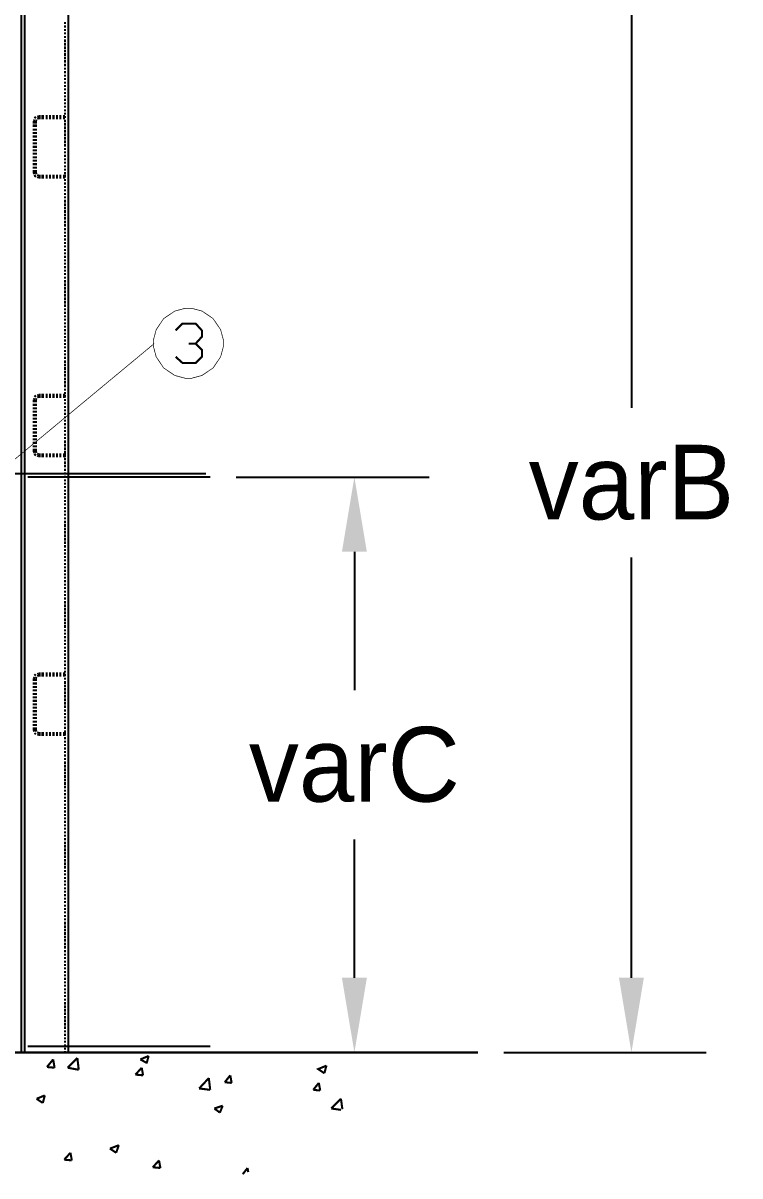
# Model space of a CAD drawing. Extents: x -2.4 to 13.4, y -16 to -5.
# Drawn here: x 6.953 to 8.68, y -13.25 to -10.471 of the extents above; entities that cross this region are included whole.
import ezdxf

# ---------------------------------------------------------------- set-up
doc = ezdxf.new("R2010")
doc.units = 0
doc.header["$MEASUREMENT"] = 0
doc.dimstyles.get("Standard").update_dxf_attribs({"dimtxt": 0.18, "dimasz": 0.18, "dimexe": 0.18, "dimexo": 0.0625, "dimgap": 0.09, "dimtad": 0, "dimtih": 1, "dimtoh": 1, "dimdec": 4, "dimzin": 0, "dimdsep": 46, "dimtxsty": 'Standard', "dimcen": 0.09, "dimadec": 0, "dimazin": 0, "dimtfac": 1, "dimtdec": 4, "dimtofl": 0, "dimtmove": 0, "dimatfit": 3, "dimfxl": 1, "dimtolj": 1, "dimtzin": 0, "dimarcsym": 0})

# ---------------------------------------------------------------- blocks, each defined once
blk = doc.blocks.new('*D0')
at = {"color": 0, "linetype": 'Continuous', "lineweight": -2, "transparency": 16777216}
for p, q in [((8.0962, -10.2055), (8.5984, -10.2055)), ((8.4184, -10.3855), (8.4184, -11.3989)), ((8.4184, -12.7722), (8.4184, -11.7589)), ((8.1112, -12.9522), (8.5984, -12.9522))]:
    blk.add_line(p, q, dxfattribs=at)
at = {"color": 0, "linetype": 'Continuous', "transparency": 16777216}
for points in [[(8.3884, -10.3855), (8.4484, -10.3855), (8.4184, -10.2055)], [(8.3884, -12.7722), (8.4484, -12.7722), (8.4184, -12.9522)]]:
    blk.add_solid(points, dxfattribs=at)
at = {"layer": 'Defpoints', "color": 0, "linetype": 'Continuous', "transparency": 16777216}
for p in [(8.0337, -10.2055), (8.4184, -10.2055), (8.0487, -12.9522)]:
    blk.add_point(p, dxfattribs=at)
at = {"color": 0, "linetype": 'Continuous', "transparency": 16777216, "insert": (8.4184, -11.5789), "char_height": 0.18, "attachment_point": 5}
blk.add_mtext('\\A1;varB', dxfattribs=at)
blk = doc.blocks.new('*D1')
at = {"color": 0, "linetype": 'Continuous', "lineweight": -2, "transparency": 16777216}
for p, q in [((7.4662, -11.5655), (7.931, -11.5655)), ((7.751, -11.7455), (7.751, -12.0789)), ((7.751, -12.7722), (7.751, -12.4389)), ((7.9862, -12.9522), (7.571, -12.9522))]:
    blk.add_line(p, q, dxfattribs=at)
at = {"color": 0, "linetype": 'Continuous', "transparency": 16777216}
for points in [[(7.721, -11.7455), (7.781, -11.7455), (7.751, -11.5655)], [(7.721, -12.7722), (7.781, -12.7722), (7.751, -12.9522)]]:
    blk.add_solid(points, dxfattribs=at)
at = {"layer": 'Defpoints', "color": 0, "linetype": 'Continuous', "transparency": 16777216}
for p in [(7.4037, -11.5655), (7.751, -12.9522), (8.0487, -12.9522)]:
    blk.add_point(p, dxfattribs=at)
at = {"color": 0, "linetype": 'Continuous', "transparency": 16777216, "insert": (7.751, -12.2589), "char_height": 0.18, "attachment_point": 5}
blk.add_mtext('\\A1;varC', dxfattribs=at)

msp = doc.modelspace()

# ---------------------------------------------------------------- linework, layer by layer
at = {"color": 0}
for points, const_width in [([(7.06203, -12.95219), (6.9487, -12.95219), (6.9487, -7.21884), (7.06203, -7.21884)], 0.005), ([(6.95699, -12.95219), (6.95699, -7.21884)], 0.005), ([(7.06203, -12.95219), (7.06203, -7.21884)], 0.005), ([(7.05367, -10.47384), (7.05367, -10.46884)], 0.005), ([(7.05367, -10.48219), (7.05367, -10.47715)], 0.005), ([(7.05367, -10.49049), (7.05367, -10.48551)], 0.005), ([(7.05367, -10.49886), (7.05367, -10.49386)], 0.005), ([(7.05367, -10.50715), (7.05367, -10.50216)], 0.005), ([(7.05367, -10.51719), (7.05367, -10.51051)], 0.005), ([(7.05367, -10.52549), (7.05367, -10.51881)], 0.005), ([(7.05367, -10.53384), (7.05367, -10.52718)], 0.005), ([(7.05367, -10.5422), (7.05367, -10.53552)], 0.005), ([(7.05367, -10.5505), (7.05367, -10.54383)], 0.005), ([(7.05367, -10.55886), (7.05367, -10.55218)], 0.005), ([(7.05367, -10.56716), (7.05367, -10.56048)], 0.005), ([(7.05367, -10.57551), (7.05367, -10.56884)], 0.005), ([(7.05367, -10.58387), (7.05367, -10.57881)], 0.005), ([(7.05367, -10.59216), (7.05367, -10.58718)], 0.005), ([(7.05367, -10.60052), (7.05367, -10.59554)], 0.005), ([(7.05367, -10.60883), (7.05367, -10.60383)], 0.005), ([(7.05367, -10.61718), (7.05367, -10.61219)], 0.005), ([(7.05367, -10.62554), (7.05367, -10.62048)], 0.005), ([(7.05367, -10.63383), (7.05367, -10.62884)], 0.005), ([(7.05367, -10.64219), (7.05367, -10.6372)], 0.005), ([(7.05367, -10.65049), (7.05367, -10.6455)], 0.005), ([(7.05367, -10.65884), (7.05367, -10.65386)], 0.005), ([(7.05367, -10.6672), (7.05367, -10.66215)], 0.005), ([(7.05367, -10.6755), (7.05367, -10.67051)], 0.005), ([(6.98368, -10.6972), (6.982, -10.69883), (6.98032, -10.70051)], 0.005), ([(6.99036, -10.69552), (6.987, -10.6972)], 0.005), ([(6.99535, -10.69552), (6.99036, -10.69552)], 0.005), ([(7.00365, -10.69552), (6.99697, -10.69552)], 0.005), ([(7.012, -10.69552), (7.00702, -10.69552)], 0.005), ([(7.02036, -10.69552), (7.01532, -10.69552)], 0.005), ([(7.02867, -10.69552), (7.02367, -10.69552)], 0.005), ([(7.03702, -10.69552), (7.03203, -10.69552)], 0.005), ([(7.04532, -10.69552), (7.04032, -10.69552)], 0.005), ([(7.05367, -10.69552), (7.04868, -10.69552)], 0.005), ([(7.05367, -10.68386), (7.05367, -10.67887)], 0.005), ([(7.05367, -10.69216), (7.05367, -10.68716)], 0.005), ([(7.05367, -10.70051), (7.05367, -10.69552)], 0.005), ([(7.05367, -10.70051), (7.05367, -10.69552)], 0.005), ([(6.98032, -10.70381), (6.9787, -10.70719)], 0.005), ([(6.9787, -10.70719), (6.9787, -10.71386)], 0.005), ([(6.9787, -10.71548), (6.9787, -10.72216)], 0.005), ([(6.9787, -10.72552), (6.9787, -10.73051)], 0.005), ([(6.98531, -10.70381), (6.98368, -10.70719)], 0.005), ([(6.98368, -10.70719), (6.98368, -10.71386)], 0.005), ([(6.98368, -10.71548), (6.98368, -10.72216)], 0.005), ([(6.98368, -10.72552), (6.98368, -10.73051)], 0.005), ([(6.99535, -10.70051), (6.99036, -10.70051), (6.987, -10.70219)], 0.005), ([(7.00365, -10.70051), (6.99697, -10.70051)], 0.005), ([(7.012, -10.70051), (7.00702, -10.70051)], 0.005), ([(7.02036, -10.70051), (7.01532, -10.70051)], 0.005), ([(7.02867, -10.70051), (7.02367, -10.70051)], 0.005), ([(7.03702, -10.70051), (7.03203, -10.70051)], 0.005), ([(7.04532, -10.70051), (7.04032, -10.70051)], 0.005), ([(7.05367, -10.70051), (7.04868, -10.70051)], 0.005), ([(7.05367, -10.71049), (7.05367, -10.70381)], 0.005), ([(7.05367, -10.71884), (7.05367, -10.71218)], 0.005), ([(7.05367, -10.72715), (7.05367, -10.72054)], 0.005), ([(6.9787, -10.73383), (6.9787, -10.73887)], 0.005), ([(6.9787, -10.74218), (6.9787, -10.74718)], 0.005), ([(6.9787, -10.75054), (6.9787, -10.75552)], 0.005), ([(6.98368, -10.73383), (6.98368, -10.73887)], 0.005), ([(6.98368, -10.74218), (6.98368, -10.74718)], 0.005), ([(6.98368, -10.75054), (6.98368, -10.75552)], 0.005), ([(7.05367, -10.73551), (7.05367, -10.72883)], 0.005), ([(7.05367, -10.74386), (7.05367, -10.73719)], 0.005), ([(7.05367, -10.75216), (7.05367, -10.74548)], 0.005), ([(7.05367, -10.76051), (7.05367, -10.75384)], 0.005), ([(6.9787, -10.75883), (6.9787, -10.76383)], 0.005), ([(6.9787, -10.76719), (6.9787, -10.77218)], 0.005), ([(6.9787, -10.77549), (6.9787, -10.78054)], 0.005), ([(6.98368, -10.75883), (6.98368, -10.76383)], 0.005), ([(6.98368, -10.76719), (6.98368, -10.77218)], 0.005), ([(6.98368, -10.77549), (6.98368, -10.78054)], 0.005), ([(7.05367, -10.76881), (7.05367, -10.7622)], 0.005), ([(7.05367, -10.77718), (7.05367, -10.77218)], 0.005), ([(7.05367, -10.78552), (7.05367, -10.78054)], 0.005), ([(6.9787, -10.78384), (6.9787, -10.78884)], 0.005), ([(6.9787, -10.7922), (6.9787, -10.79719)], 0.005), ([(6.9787, -10.8005), (6.9787, -10.80549)], 0.005), ([(6.9787, -10.80886), (6.9787, -10.81384)], 0.005), ([(6.98368, -10.78384), (6.98368, -10.78884)], 0.005), ([(6.98368, -10.7922), (6.98368, -10.79719)], 0.005), ([(6.98368, -10.8005), (6.98368, -10.80549)], 0.005), ([(6.98368, -10.80886), (6.98368, -10.81384)], 0.005), ([(7.05367, -10.79383), (7.05367, -10.78884)], 0.005), ([(7.05367, -10.80218), (7.05367, -10.79719)], 0.005), ([(7.05367, -10.81048), (7.05367, -10.80549)], 0.005), ([(6.9787, -10.81716), (6.9787, -10.8222)], 0.005), ([(6.9787, -10.82551), (6.9787, -10.83219), (6.98032, -10.83549)], 0.005), ([(6.98032, -10.83718), (6.982, -10.84048), (6.98368, -10.84216)], 0.005), ([(6.98368, -10.81716), (6.98368, -10.8222)], 0.005), ([(6.98368, -10.82551), (6.98368, -10.83219), (6.98531, -10.83549)], 0.005), ([(6.987, -10.83718), (6.99036, -10.83886)], 0.005), ([(7.05367, -10.81884), (7.05367, -10.81384)], 0.005), ([(7.05367, -10.82719), (7.05367, -10.8222)], 0.005), ([(7.05367, -10.83549), (7.05367, -10.83051)], 0.005), ([(6.987, -10.84216), (6.99036, -10.84384)], 0.005), ([(6.99036, -10.83886), (6.99535, -10.83886)], 0.005), ([(6.99036, -10.84384), (6.99535, -10.84384)], 0.005), ([(6.99697, -10.83886), (7.00365, -10.83886)], 0.005), ([(6.99697, -10.84384), (7.00365, -10.84384)], 0.005), ([(7.00702, -10.83886), (7.012, -10.83886)], 0.005), ([(7.00702, -10.84384), (7.012, -10.84384)], 0.005), ([(7.01532, -10.83886), (7.02036, -10.83886)], 0.005), ([(7.01532, -10.84384), (7.02036, -10.84384)], 0.005), ([(7.02367, -10.83886), (7.02867, -10.83886)], 0.005), ([(7.02367, -10.84384), (7.02867, -10.84384)], 0.005), ([(7.03203, -10.83886), (7.03702, -10.83886)], 0.005), ([(7.03203, -10.84384), (7.03702, -10.84384)], 0.005), ([(7.04032, -10.83886), (7.04532, -10.83886)], 0.005), ([(7.04032, -10.84384), (7.04532, -10.84384)], 0.005), ([(7.04868, -10.83886), (7.05367, -10.83886), (7.05367, -10.84384)], 0.005), ([(7.04868, -10.84384), (7.05367, -10.84384)], 0.005), ([(7.05367, -10.84384), (7.05367, -10.83886)], 0.005), ([(7.05367, -10.85215), (7.05367, -10.84716)], 0.005), ([(7.05367, -10.86051), (7.05367, -10.85551)], 0.005), ([(7.05367, -10.86886), (7.05367, -10.86387)], 0.005), ([(7.05367, -10.87716), (7.05367, -10.87218)], 0.005), ([(7.05367, -10.88551), (7.05367, -10.88052)], 0.005), ([(7.05367, -10.89381), (7.05367, -10.88883)], 0.005), ([(7.05367, -10.90386), (7.05367, -10.89718)], 0.005), ([(7.05367, -10.91215), (7.05367, -10.90554)], 0.005), ([(7.05367, -10.92051), (7.05367, -10.91384)], 0.005), ([(7.05367, -10.92887), (7.05367, -10.92219)], 0.005), ([(7.05367, -10.93716), (7.05367, -10.93049)], 0.005), ([(7.05367, -10.94552), (7.05367, -10.93884)], 0.005), ([(7.05367, -10.95381), (7.05367, -10.9472)], 0.005), ([(7.05367, -10.96218), (7.05367, -10.95551)], 0.005), ([(7.05367, -10.97054), (7.05367, -10.96548)], 0.005), ([(7.05367, -10.97883), (7.05367, -10.97384)], 0.005), ([(7.05367, -10.98719), (7.05367, -10.98219)], 0.005), ([(7.05367, -10.99548), (7.05367, -10.99049)], 0.005), ([(7.05367, -11.00384), (7.05367, -10.99886)], 0.005), ([(7.05367, -11.0122), (7.05367, -11.00715)], 0.005), ([(7.05367, -11.0205), (7.05367, -11.01551)], 0.005), ([(7.05367, -11.02886), (7.05367, -11.02386)], 0.005), ([(7.05367, -11.03715), (7.05367, -11.03216)], 0.005), ([(7.05367, -11.04551), (7.05367, -11.04052)], 0.005), ([(7.05367, -11.05387), (7.05367, -11.04881)], 0.005), ([(7.05367, -11.06216), (7.05367, -11.05718)], 0.005), ([(7.05367, -11.07052), (7.05367, -11.06552)], 0.005), ([(7.05367, -11.07881), (7.05367, -11.07383)], 0.005), ([(7.05367, -11.08718), (7.05367, -11.08219)], 0.005), ([(7.05367, -11.09716), (7.05367, -11.09048)], 0.005), ([(7.05367, -11.10551), (7.05367, -11.09884)], 0.005), ([(7.05367, -11.11387), (7.05367, -11.10719)], 0.005), ([(7.05367, -11.12218), (7.05367, -11.11549)], 0.005), ([(7.05367, -11.13052), (7.05367, -11.12386)], 0.005), ([(7.05367, -11.13883), (7.05367, -11.13215)], 0.005), ([(7.05367, -11.14718), (7.05367, -11.14051)], 0.005), ([(7.05367, -11.15554), (7.05367, -11.14886)], 0.005), ([(7.05367, -11.16384), (7.05367, -11.15884)], 0.005), ([(7.05367, -11.17219), (7.05367, -11.1672)], 0.005), ([(7.05367, -11.18049), (7.05367, -11.1755)], 0.005), ([(7.05367, -11.18884), (7.05367, -11.18386)], 0.005), ([(7.05367, -11.1972), (7.05367, -11.19216)], 0.005), ([(7.32034, -11.21218), (7.33699, -11.19552), (7.36867, -11.19552), (7.38364, -11.21218), (7.38364, -11.22715), (7.36867, -11.24386), (7.35202, -11.24386)], 0.005), ([(7.05367, -11.20551), (7.05367, -11.20051)], 0.005), ([(7.05367, -11.21386), (7.05367, -11.20887)], 0.005), ([(7.05367, -11.22216), (7.05367, -11.21716)], 0.005), ([(7.05367, -11.23051), (7.05367, -11.22552)], 0.005), ([(7.26868, -11.24386), (6.73868, -11.68386)], 0.00167), ([(7.05367, -11.23887), (7.05367, -11.23383)], 0.005), ([(7.05367, -11.24718), (7.05367, -11.24218)], 0.005), ([(7.05367, -11.25552), (7.05367, -11.25054)], 0.005), ([(7.36867, -11.24386), (7.38364, -11.25883), (7.38364, -11.27549), (7.36867, -11.29052), (7.33699, -11.29052), (7.32034, -11.27549)], 0.005), ([(7.05367, -11.26383), (7.05367, -11.25883)], 0.005), ([(7.05367, -11.27218), (7.05367, -11.26719)], 0.005), ([(7.05367, -11.28054), (7.05367, -11.27549)], 0.005), ([(7.05367, -11.29052), (7.05367, -11.28384)], 0.005), ([(7.05367, -11.29881), (7.05367, -11.2922)], 0.005), ([(7.05367, -11.30718), (7.05367, -11.3005)], 0.005), ([(7.05367, -11.31552), (7.05367, -11.30886)], 0.005), ([(7.05367, -11.32383), (7.05367, -11.31716)], 0.005), ([(7.05367, -11.33219), (7.05367, -11.32551)], 0.005), ([(7.05367, -11.34048), (7.05367, -11.33387)], 0.005), ([(7.05367, -11.34884), (7.05367, -11.34216)], 0.005), ([(7.05367, -11.35719), (7.05367, -11.35215)], 0.005), ([(7.05367, -11.36549), (7.05367, -11.36051)], 0.005), ([(6.98032, -11.37554), (6.9787, -11.37884)], 0.005), ([(6.9787, -11.37884), (6.9787, -11.38551)], 0.005), ([(6.9787, -11.38883), (6.9787, -11.39381)], 0.005), ([(6.98368, -11.36886), (6.982, -11.37048), (6.98032, -11.37218)], 0.005), ([(6.98531, -11.37554), (6.98368, -11.37884)], 0.005), ([(6.98368, -11.37884), (6.98368, -11.38551)], 0.005), ([(6.98368, -11.38883), (6.98368, -11.39381)], 0.005), ([(6.99036, -11.36718), (6.987, -11.36886)], 0.005), ([(6.99535, -11.37218), (6.99036, -11.37218), (6.987, -11.37386)], 0.005), ([(6.99535, -11.36718), (6.99036, -11.36718)], 0.005), ([(7.00365, -11.36718), (6.99697, -11.36718)], 0.005), ([(7.00365, -11.37218), (6.99697, -11.37218)], 0.005), ([(7.012, -11.36718), (7.00702, -11.36718)], 0.005), ([(7.012, -11.37218), (7.00702, -11.37218)], 0.005), ([(7.02036, -11.36718), (7.01532, -11.36718)], 0.005), ([(7.02036, -11.37218), (7.01532, -11.37218)], 0.005), ([(7.02867, -11.36718), (7.02367, -11.36718)], 0.005), ([(7.02867, -11.37218), (7.02367, -11.37218)], 0.005), ([(7.03702, -11.36718), (7.03203, -11.36718)], 0.005), ([(7.03702, -11.37218), (7.03203, -11.37218)], 0.005), ([(7.04532, -11.36718), (7.04032, -11.36718)], 0.005), ([(7.04532, -11.37218), (7.04032, -11.37218)], 0.005), ([(7.05367, -11.36718), (7.04868, -11.36718)], 0.005), ([(7.05367, -11.37218), (7.04868, -11.37218)], 0.005), ([(7.05367, -11.37218), (7.05367, -11.36718)], 0.005), ([(7.05367, -11.37386), (7.05367, -11.36886)], 0.005), ([(7.05367, -11.38215), (7.05367, -11.37716)], 0.005), ([(7.05367, -11.39051), (7.05367, -11.38551)], 0.005), ([(6.9787, -11.39718), (6.9787, -11.40218)], 0.005), ([(6.9787, -11.40554), (6.9787, -11.41052)], 0.005), ([(6.9787, -11.41384), (6.9787, -11.41883)], 0.005), ([(6.98368, -11.39718), (6.98368, -11.40218)], 0.005), ([(6.98368, -11.40554), (6.98368, -11.41052)], 0.005), ([(6.98368, -11.41384), (6.98368, -11.41883)], 0.005), ([(7.05367, -11.39886), (7.05367, -11.39381)], 0.005), ([(7.05367, -11.40716), (7.05367, -11.40218)], 0.005), ([(7.05367, -11.41552), (7.05367, -11.41052)], 0.005), ([(7.05367, -11.42381), (7.05367, -11.41883)], 0.005), ([(6.9787, -11.42219), (6.9787, -11.42718)], 0.005), ([(6.9787, -11.43049), (6.9787, -11.43548)], 0.005), ([(6.9787, -11.43884), (6.9787, -11.44384)], 0.005), ([(6.9787, -11.4472), (6.9787, -11.45219)], 0.005), ([(6.98368, -11.42219), (6.98368, -11.42718)], 0.005), ([(6.98368, -11.43049), (6.98368, -11.43548)], 0.005), ([(6.98368, -11.43884), (6.98368, -11.44384)], 0.005), ([(6.98368, -11.4472), (6.98368, -11.45219)], 0.005), ([(7.05367, -11.43218), (7.05367, -11.42718)], 0.005), ([(7.05367, -11.44052), (7.05367, -11.43548)], 0.005), ([(7.05367, -11.44883), (7.05367, -11.44384)], 0.005), ([(6.9787, -11.45551), (6.9787, -11.46049)], 0.005), ([(6.9787, -11.46386), (6.9787, -11.46884)], 0.005), ([(6.9787, -11.47216), (6.9787, -11.47715)], 0.005), ([(6.98368, -11.45551), (6.98368, -11.46049)], 0.005), ([(6.98368, -11.46386), (6.98368, -11.46884)], 0.005), ([(6.98368, -11.47216), (6.98368, -11.47715)], 0.005), ([(7.05367, -11.45719), (7.05367, -11.45219)], 0.005), ([(7.05367, -11.46548), (7.05367, -11.46049)], 0.005), ([(7.05367, -11.47384), (7.05367, -11.46884)], 0.005), ([(6.9787, -11.48051), (6.9787, -11.48551)], 0.005), ([(6.9787, -11.48887), (6.9787, -11.49386)], 0.005), ([(6.9787, -11.49718), (6.9787, -11.50384), (6.98032, -11.50715)], 0.005), ([(6.98368, -11.48051), (6.98368, -11.48551)], 0.005), ([(6.98368, -11.48887), (6.98368, -11.49386)], 0.005), ([(6.98368, -11.49718), (6.98368, -11.50384), (6.98531, -11.50715)], 0.005), ([(7.05367, -11.48383), (7.05367, -11.47715)], 0.005), ([(7.05367, -11.49218), (7.05367, -11.48551)], 0.005), ([(7.05367, -11.50054), (7.05367, -11.49386)], 0.005), ([(7.05367, -11.50883), (7.05367, -11.50216)], 0.005), ([(6.98032, -11.50883), (6.982, -11.5122), (6.98368, -11.51383)], 0.005), ([(6.987, -11.50883), (6.99036, -11.51051)], 0.005), ([(6.987, -11.51383), (6.99036, -11.51551)], 0.005), ([(6.99036, -11.51051), (6.99535, -11.51051)], 0.005), ([(6.99036, -11.51551), (6.99535, -11.51551)], 0.005), ([(6.99697, -11.51051), (7.00365, -11.51051)], 0.005), ([(6.99697, -11.51551), (7.00365, -11.51551)], 0.005), ([(7.00702, -11.51051), (7.012, -11.51051)], 0.005), ([(7.00702, -11.51551), (7.012, -11.51551)], 0.005), ([(7.01532, -11.51051), (7.02036, -11.51051)], 0.005), ([(7.01532, -11.51551), (7.02036, -11.51551)], 0.005), ([(7.02367, -11.51051), (7.02867, -11.51051)], 0.005), ([(7.02367, -11.51551), (7.02867, -11.51551)], 0.005), ([(7.03203, -11.51051), (7.03702, -11.51051)], 0.005), ([(7.03203, -11.51551), (7.03702, -11.51551)], 0.005), ([(7.04032, -11.51051), (7.04532, -11.51051)], 0.005), ([(7.04032, -11.51551), (7.04532, -11.51551)], 0.005), ([(7.04868, -11.51051), (7.05367, -11.51051), (7.05367, -11.51551)], 0.005), ([(7.04868, -11.51551), (7.05367, -11.51551)], 0.005), ([(7.05367, -11.51719), (7.05367, -11.51051)], 0.005), ([(7.05367, -11.52549), (7.05367, -11.51881)], 0.005), ([(7.05367, -11.53384), (7.05367, -11.52718)], 0.005), ([(6.65703, -11.55718), (7.39368, -11.55718)], 0.005), ([(7.05367, -11.5422), (7.05367, -11.53552)], 0.005), ([(7.05367, -11.5505), (7.05367, -11.54551)], 0.005), ([(7.05367, -11.55886), (7.05367, -11.55387)], 0.005), ([(6.96367, -11.56552), (7.40367, -11.56552)], 0.005), ([(7.05367, -11.56716), (7.05367, -11.56216)], 0.005), ([(7.05367, -11.57551), (7.05367, -11.57052)], 0.005), ([(7.05367, -11.58387), (7.05367, -11.57881)], 0.005), ([(7.05367, -11.59216), (7.05367, -11.58718)], 0.005), ([(7.05367, -11.60052), (7.05367, -11.59554)], 0.005), ([(7.05367, -11.60883), (7.05367, -11.60383)], 0.005), ([(7.05367, -11.61718), (7.05367, -11.61219)], 0.005), ([(7.05367, -11.62554), (7.05367, -11.62048)], 0.005), ([(7.05367, -11.63383), (7.05367, -11.62884)], 0.005), ([(7.05367, -11.64219), (7.05367, -11.6372)], 0.005), ([(7.05367, -11.65049), (7.05367, -11.6455)], 0.005), ([(7.05367, -11.65884), (7.05367, -11.65386)], 0.005), ([(7.05367, -11.6672), (7.05367, -11.66215)], 0.005), ([(7.05367, -11.67718), (7.05367, -11.67051)], 0.005), ([(7.05367, -11.68548), (7.05367, -11.67887)], 0.005), ([(7.05367, -11.69384), (7.05367, -11.68716)], 0.005), ([(7.05367, -11.70219), (7.05367, -11.69552)], 0.005), ([(7.05367, -11.71049), (7.05367, -11.70381)], 0.005), ([(7.05367, -11.71884), (7.05367, -11.71218)], 0.005), ([(7.05367, -11.72715), (7.05367, -11.72054)], 0.005), ([(7.05367, -11.73551), (7.05367, -11.72883)], 0.005), ([(7.05367, -11.74386), (7.05367, -11.73887)], 0.005), ([(7.05367, -11.75216), (7.05367, -11.74718)], 0.005), ([(7.05367, -11.76051), (7.05367, -11.75552)], 0.005), ([(7.05367, -11.76881), (7.05367, -11.76383)], 0.005), ([(7.05367, -11.77718), (7.05367, -11.77218)], 0.005), ([(7.05367, -11.78552), (7.05367, -11.78054)], 0.005), ([(7.05367, -11.79383), (7.05367, -11.78884)], 0.005), ([(7.05367, -11.80218), (7.05367, -11.79719)], 0.005), ([(7.05367, -11.81048), (7.05367, -11.80549)], 0.005), ([(7.05367, -11.81884), (7.05367, -11.81384)], 0.005), ([(7.05367, -11.82719), (7.05367, -11.8222)], 0.005), ([(7.05367, -11.83549), (7.05367, -11.83051)], 0.005), ([(7.05367, -11.84384), (7.05367, -11.83886)], 0.005), ([(7.05367, -11.85215), (7.05367, -11.84716)], 0.005), ([(7.05367, -11.86051), (7.05367, -11.85551)], 0.005), ([(7.05367, -11.87048), (7.05367, -11.86387)], 0.005), ([(7.05367, -11.87884), (7.05367, -11.87218)], 0.005), ([(7.05367, -11.8872), (7.05367, -11.88052)], 0.005), ([(7.05367, -11.8955), (7.05367, -11.88883)], 0.005), ([(7.05367, -11.90386), (7.05367, -11.89718)], 0.005), ([(7.05367, -11.91215), (7.05367, -11.90554)], 0.005), ([(7.05367, -11.92051), (7.05367, -11.91384)], 0.005), ([(7.05367, -11.92887), (7.05367, -11.92219)], 0.005), ([(7.05367, -11.93716), (7.05367, -11.93218)], 0.005), ([(7.05367, -11.94552), (7.05367, -11.94052)], 0.005), ([(7.05367, -11.95381), (7.05367, -11.94883)], 0.005), ([(7.05367, -11.96218), (7.05367, -11.95719)], 0.005), ([(7.05367, -11.97054), (7.05367, -11.96548)], 0.005), ([(7.05367, -11.97883), (7.05367, -11.97384)], 0.005), ([(7.05367, -11.98719), (7.05367, -11.98219)], 0.005), ([(7.05367, -11.99548), (7.05367, -11.99049)], 0.005), ([(7.05367, -12.00384), (7.05367, -11.99886)], 0.005), ([(7.05367, -12.0122), (7.05367, -12.00715)], 0.005), ([(7.05367, -12.0205), (7.05367, -12.01551)], 0.005), ([(7.05367, -12.02886), (7.05367, -12.02386)], 0.005), ([(7.05367, -12.03715), (7.05367, -12.03216)], 0.005), ([(6.98032, -12.04719), (6.9787, -12.0505)], 0.005), ([(6.9787, -12.0505), (6.9787, -12.05718)], 0.005), ([(6.9787, -12.06048), (6.9787, -12.06552)], 0.005), ([(6.98368, -12.04052), (6.982, -12.0422), (6.98032, -12.04383)], 0.005), ([(6.98531, -12.04719), (6.98368, -12.0505)], 0.005), ([(6.98368, -12.0505), (6.98368, -12.05718)], 0.005), ([(6.98368, -12.06048), (6.98368, -12.06552)], 0.005), ([(6.99036, -12.03884), (6.987, -12.04052)], 0.005), ([(6.99535, -12.04383), (6.99036, -12.04383), (6.987, -12.04551)], 0.005), ([(6.99535, -12.03884), (6.99036, -12.03884)], 0.005), ([(7.00365, -12.03884), (6.99697, -12.03884)], 0.005), ([(7.00365, -12.04383), (6.99697, -12.04383)], 0.005), ([(7.012, -12.03884), (7.00702, -12.03884)], 0.005), ([(7.012, -12.04383), (7.00702, -12.04383)], 0.005), ([(7.02036, -12.03884), (7.01532, -12.03884)], 0.005), ([(7.02036, -12.04383), (7.01532, -12.04383)], 0.005), ([(7.02867, -12.03884), (7.02367, -12.03884)], 0.005), ([(7.02867, -12.04383), (7.02367, -12.04383)], 0.005), ([(7.03702, -12.03884), (7.03203, -12.03884)], 0.005), ([(7.03702, -12.04383), (7.03203, -12.04383)], 0.005), ([(7.04532, -12.03884), (7.04032, -12.03884)], 0.005), ([(7.04532, -12.04383), (7.04032, -12.04383)], 0.005), ([(7.05367, -12.03884), (7.04868, -12.03884)], 0.005), ([(7.05367, -12.04383), (7.04868, -12.04383)], 0.005), ([(7.05367, -12.04383), (7.05367, -12.03884)], 0.005), ([(7.05367, -12.04551), (7.05367, -12.04052)], 0.005), ([(7.05367, -12.05387), (7.05367, -12.04881)], 0.005), ([(7.05367, -12.06384), (7.05367, -12.05718)], 0.005), ([(6.9787, -12.06884), (6.9787, -12.07383)], 0.005), ([(6.9787, -12.07719), (6.9787, -12.08219)], 0.005), ([(6.9787, -12.08549), (6.9787, -12.09048)], 0.005), ([(6.98368, -12.06884), (6.98368, -12.07383)], 0.005), ([(6.98368, -12.07719), (6.98368, -12.08219)], 0.005), ([(6.98368, -12.08549), (6.98368, -12.09048)], 0.005), ([(7.05367, -12.0722), (7.05367, -12.06552)], 0.005), ([(7.05367, -12.08051), (7.05367, -12.07383)], 0.005), ([(7.05367, -12.08886), (7.05367, -12.08219)], 0.005), ([(6.9787, -12.09384), (6.9787, -12.09884)], 0.005), ([(6.9787, -12.10215), (6.9787, -12.10719)], 0.005), ([(6.9787, -12.11051), (6.9787, -12.11549)], 0.005), ([(6.98368, -12.09384), (6.98368, -12.09884)], 0.005), ([(6.98368, -12.10215), (6.98368, -12.10719)], 0.005), ([(6.98368, -12.11051), (6.98368, -12.11549)], 0.005), ([(7.05367, -12.09716), (7.05367, -12.09048)], 0.005), ([(7.05367, -12.10551), (7.05367, -12.09884)], 0.005), ([(7.05367, -12.11387), (7.05367, -12.10719)], 0.005), ([(7.05367, -12.12218), (7.05367, -12.11549)], 0.005), ([(6.9787, -12.11886), (6.9787, -12.12386)], 0.005), ([(6.9787, -12.12716), (6.9787, -12.13215)], 0.005), ([(6.9787, -12.13551), (6.9787, -12.14051)], 0.005), ([(6.9787, -12.14381), (6.9787, -12.14886)], 0.005), ([(6.98368, -12.11886), (6.98368, -12.12386)], 0.005), ([(6.98368, -12.12716), (6.98368, -12.13215)], 0.005), ([(6.98368, -12.13551), (6.98368, -12.14051)], 0.005), ([(6.98368, -12.14381), (6.98368, -12.14886)], 0.005), ([(7.05367, -12.13052), (7.05367, -12.12554)], 0.005), ([(7.05367, -12.13883), (7.05367, -12.13383)], 0.005), ([(7.05367, -12.14718), (7.05367, -12.14219)], 0.005), ([(6.9787, -12.15218), (6.9787, -12.15716)], 0.005), ([(6.9787, -12.16052), (6.9787, -12.16552)], 0.005), ([(6.9787, -12.16883), (6.9787, -12.1755), (6.98032, -12.17887)], 0.005), ([(6.98368, -12.15218), (6.98368, -12.15716)], 0.005), ([(6.98368, -12.16052), (6.98368, -12.16552)], 0.005), ([(6.98368, -12.16883), (6.98368, -12.1755), (6.98531, -12.17887)], 0.005), ([(7.05367, -12.15554), (7.05367, -12.15049)], 0.005), ([(7.05367, -12.16384), (7.05367, -12.15884)], 0.005), ([(7.05367, -12.17219), (7.05367, -12.1672)], 0.005), ([(6.98032, -12.18218), (6.982, -12.18386), (6.98368, -12.18548)], 0.005), ([(6.987, -12.18049), (6.99036, -12.18218)], 0.005), ([(6.987, -12.18548), (6.99036, -12.18716)], 0.005), ([(6.99036, -12.18218), (6.99535, -12.18218)], 0.005), ([(6.99036, -12.18716), (6.99535, -12.18716)], 0.005), ([(6.99697, -12.18218), (7.00365, -12.18218)], 0.005), ([(6.99697, -12.18716), (7.00365, -12.18716)], 0.005), ([(7.00702, -12.18218), (7.012, -12.18218)], 0.005), ([(7.00702, -12.18716), (7.012, -12.18716)], 0.005), ([(7.01532, -12.18218), (7.02036, -12.18218)], 0.005), ([(7.01532, -12.18716), (7.02036, -12.18716)], 0.005), ([(7.02367, -12.18218), (7.02867, -12.18218)], 0.005), ([(7.02367, -12.18716), (7.02867, -12.18716)], 0.005), ([(7.03203, -12.18218), (7.03702, -12.18218)], 0.005), ([(7.03203, -12.18716), (7.03702, -12.18716)], 0.005), ([(7.04032, -12.18218), (7.04532, -12.18218)], 0.005), ([(7.04032, -12.18716), (7.04532, -12.18716)], 0.005), ([(7.04868, -12.18218), (7.05367, -12.18218), (7.05367, -12.18716)], 0.005), ([(7.04868, -12.18716), (7.05367, -12.18716)], 0.005), ([(7.05367, -12.18049), (7.05367, -12.1755)], 0.005), ([(7.05367, -12.18884), (7.05367, -12.18386)], 0.005), ([(7.05367, -12.1972), (7.05367, -12.19216)], 0.005), ([(7.05367, -12.20551), (7.05367, -12.20051)], 0.005), ([(7.05367, -12.21386), (7.05367, -12.20887)], 0.005), ([(7.05367, -12.22216), (7.05367, -12.21716)], 0.005), ([(7.05367, -12.23051), (7.05367, -12.22552)], 0.005), ([(7.05367, -12.23887), (7.05367, -12.23383)], 0.005), ([(7.05367, -12.24718), (7.05367, -12.24218)], 0.005), ([(7.05367, -12.25715), (7.05367, -12.25054)], 0.005), ([(7.05367, -12.26551), (7.05367, -12.25883)], 0.005), ([(7.05367, -12.27386), (7.05367, -12.26719)], 0.005), ([(7.05367, -12.28216), (7.05367, -12.27549)], 0.005), ([(7.05367, -12.29052), (7.05367, -12.28384)], 0.005), ([(7.05367, -12.29881), (7.05367, -12.2922)], 0.005), ([(7.05367, -12.30718), (7.05367, -12.3005)], 0.005), ([(7.05367, -12.31552), (7.05367, -12.30886)], 0.005), ([(7.05367, -12.32383), (7.05367, -12.31884)], 0.005), ([(7.05367, -12.33219), (7.05367, -12.32719)], 0.005), ([(7.05367, -12.34048), (7.05367, -12.33549)], 0.005), ([(7.05367, -12.34884), (7.05367, -12.34384)], 0.005), ([(7.05367, -12.35719), (7.05367, -12.35215)], 0.005), ([(7.05367, -12.36549), (7.05367, -12.36051)], 0.005), ([(7.05367, -12.37386), (7.05367, -12.36886)], 0.005), ([(7.05367, -12.38215), (7.05367, -12.37716)], 0.005), ([(7.05367, -12.39051), (7.05367, -12.38551)], 0.005), ([(7.05367, -12.39886), (7.05367, -12.39381)], 0.005), ([(7.05367, -12.40716), (7.05367, -12.40218)], 0.005), ([(7.05367, -12.41552), (7.05367, -12.41052)], 0.005), ([(7.05367, -12.42381), (7.05367, -12.41883)], 0.005), ([(7.05367, -12.43218), (7.05367, -12.42718)], 0.005), ([(7.05367, -12.44052), (7.05367, -12.43548)], 0.005), ([(7.05367, -12.45051), (7.05367, -12.44384)], 0.005), ([(7.05367, -12.45887), (7.05367, -12.45219)], 0.005), ([(7.05367, -12.46716), (7.05367, -12.46049)], 0.005), ([(7.05367, -12.47552), (7.05367, -12.46884)], 0.005), ([(7.05367, -12.48383), (7.05367, -12.47715)], 0.005), ([(7.05367, -12.49218), (7.05367, -12.48551)], 0.005), ([(7.05367, -12.50054), (7.05367, -12.49386)], 0.005), ([(7.05367, -12.50883), (7.05367, -12.50216)], 0.005), ([(7.05367, -12.51719), (7.05367, -12.5122)], 0.005), ([(7.05367, -12.52549), (7.05367, -12.5205)], 0.005), ([(7.05367, -12.53384), (7.05367, -12.52886)], 0.005), ([(7.05367, -12.5422), (7.05367, -12.53715)], 0.005), ([(7.05367, -12.5505), (7.05367, -12.54551)], 0.005), ([(7.05367, -12.55886), (7.05367, -12.55387)], 0.005), ([(7.05367, -12.56716), (7.05367, -12.56216)], 0.005), ([(7.05367, -12.57551), (7.05367, -12.57052)], 0.005), ([(7.05367, -12.58387), (7.05367, -12.57881)], 0.005), ([(7.05367, -12.59216), (7.05367, -12.58718)], 0.005), ([(7.05367, -12.60052), (7.05367, -12.59554)], 0.005), ([(7.05367, -12.60883), (7.05367, -12.60383)], 0.005), ([(7.05367, -12.61718), (7.05367, -12.61219)], 0.005), ([(7.05367, -12.62554), (7.05367, -12.62048)], 0.005), ([(7.05367, -12.63383), (7.05367, -12.62884)], 0.005), ([(7.05367, -12.64381), (7.05367, -12.6372)], 0.005), ([(7.05367, -12.65218), (7.05367, -12.6455)], 0.005), ([(7.05367, -12.66052), (7.05367, -12.65386)], 0.005), ([(7.05367, -12.66883), (7.05367, -12.66215)], 0.005), ([(7.05367, -12.67718), (7.05367, -12.67051)], 0.005), ([(7.05367, -12.68548), (7.05367, -12.67887)], 0.005), ([(7.05367, -12.69384), (7.05367, -12.68716)], 0.005), ([(7.05367, -12.70219), (7.05367, -12.69552)], 0.005), ([(7.05367, -12.71049), (7.05367, -12.70551)], 0.005), ([(7.05367, -12.71884), (7.05367, -12.71386)], 0.005), ([(7.05367, -12.72715), (7.05367, -12.72216)], 0.005), ([(7.05367, -12.73551), (7.05367, -12.73051)], 0.005), ([(7.05367, -12.74386), (7.05367, -12.73887)], 0.005), ([(7.05367, -12.75216), (7.05367, -12.74718)], 0.005), ([(7.05367, -12.76051), (7.05367, -12.75552)], 0.005), ([(7.05367, -12.76881), (7.05367, -12.76383)], 0.005), ([(7.05367, -12.77718), (7.05367, -12.77218)], 0.005), ([(7.05367, -12.78552), (7.05367, -12.78054)], 0.005), ([(7.05367, -12.79383), (7.05367, -12.78884)], 0.005), ([(7.05367, -12.80218), (7.05367, -12.79719)], 0.005), ([(7.05367, -12.81048), (7.05367, -12.80549)], 0.005), ([(7.05367, -12.81884), (7.05367, -12.81384)], 0.005), ([(7.05367, -12.82719), (7.05367, -12.8222)], 0.005), ([(7.05367, -12.83718), (7.05367, -12.83051)], 0.005), ([(7.05367, -12.84554), (7.05367, -12.83886)], 0.005), ([(7.05367, -12.85383), (7.05367, -12.84716)], 0.005), ([(7.05367, -12.86219), (7.05367, -12.85551)], 0.005), ([(7.05367, -12.87048), (7.05367, -12.86387)], 0.005), ([(7.05367, -12.87884), (7.05367, -12.87218)], 0.005), ([(7.05367, -12.8872), (7.05367, -12.88052)], 0.005), ([(7.05367, -12.8955), (7.05367, -12.88883)], 0.005), ([(7.05367, -12.90386), (7.05367, -12.89886)], 0.005), ([(7.05367, -12.91215), (7.05367, -12.90716)], 0.005), ([(7.05367, -12.92051), (7.05367, -12.91552)], 0.005), ([(6.96367, -12.93716), (7.40367, -12.93716)], 0.005), ([(7.05367, -12.92887), (7.05367, -12.92381)], 0.005), ([(7.05367, -12.93716), (7.05367, -12.93218)], 0.005), ([(7.05367, -12.94552), (7.05367, -12.94052)], 0.005), ([(7.05367, -12.95219), (7.05367, -12.94883)], 0.005), ([(7.8537, -12.95219), (0.84698, -12.95219)], 0.005), ([(7.01032, -12.98719), (7.02535, -12.96884)], 0.005), ([(7.02867, -12.98887), (7.02535, -12.96884)], 0.005), ([(7.06035, -12.98887), (7.08367, -12.96548)], 0.005), ([(7.08699, -12.99386), (7.08367, -12.96548)], 0.005), ([(7.23531, -12.96884), (7.25534, -12.96049)], 0.005), ([(7.23531, -12.96884), (7.25034, -12.97715)], 0.005), ([(7.25034, -12.97883), (7.25534, -12.96049)], 0.005), ([(7.85034, -12.95219), (8.04868, -12.95219)], 0.005), ([(7.01032, -12.98719), (7.02867, -12.98887)], 0.005), ([(7.06035, -12.98887), (7.08699, -12.99386)], 0.005), ([(7.22365, -13.00552), (7.23868, -12.98887)], 0.005), ([(7.24199, -13.00715), (7.23868, -12.98887)], 0.005), ([(7.68367, -12.98383), (7.66364, -12.99218), (7.67867, -13.00216)], 0.005), ([(7.67867, -13.00216), (7.68367, -12.98383)], 0.005), ([(7.22365, -13.00552), (7.24199, -13.00715)], 0.005), ([(7.37703, -13.03884), (7.40035, -13.01383)], 0.005), ([(7.40367, -13.0422), (7.40035, -13.01383)], 0.005), ([(7.43865, -13.02386), (7.452, -13.00715)], 0.005), ([(7.43865, -13.02386), (7.45531, -13.0255)], 0.005), ([(7.45531, -13.0255), (7.452, -13.00715)], 0.005), ([(7.65197, -13.0422), (7.66532, -13.0255)], 0.005), ([(7.6687, -13.04383), (7.66532, -13.0255)], 0.005), ([(6.98531, -13.06384), (7.00534, -13.05549)], 0.005), ([(7.00034, -13.07383), (7.00534, -13.05549)], 0.005), ([(7.37703, -13.03884), (7.40367, -13.0422)], 0.005), ([(7.65197, -13.0422), (7.6687, -13.04383)], 0.005), ([(6.98531, -13.06384), (7.00034, -13.07383)], 0.005), ([(7.41364, -13.08718), (7.43367, -13.08051)], 0.005), ([(7.41364, -13.08718), (7.42699, -13.09716)], 0.005), ([(7.42699, -13.09716), (7.43367, -13.08051)], 0.005), ([(7.69534, -13.08718), (7.71866, -13.06384)], 0.005), ([(7.69534, -13.08718), (7.71866, -13.09048)], 0.005), ([(7.72202, -13.08886), (7.71866, -13.06384)], 0.005), ([(7.05199, -13.21049), (7.06702, -13.19384)], 0.005), ([(7.07034, -13.21218), (7.06702, -13.19384)], 0.005), ([(7.16202, -13.18386), (7.18367, -13.17549)], 0.005), ([(7.16202, -13.18386), (7.17699, -13.19384)], 0.005), ([(7.17699, -13.19384), (7.18367, -13.17549)], 0.005), ([(7.05199, -13.21049), (7.07034, -13.21218)], 0.005), ([(7.26532, -13.22883), (7.28035, -13.21218)], 0.005), ([(7.28365, -13.23051), (7.28035, -13.21218)], 0.005), ([(7.26532, -13.22883), (7.28365, -13.23051)], 0.005), ([(7.482, -13.24548), (7.49367, -13.23051)], 0.005), ([(7.49535, -13.24049), (7.49367, -13.23051)], 0.005)]:
    msp.add_lwpolyline(points, dxfattribs=dict(at, const_width=const_width))
for points, const_width in [([(7.35114, -11.15884), (7.34295, -11.15884), (7.31838, -11.16541), (7.29163, -11.18348), (7.27356, -11.21022), (7.267, -11.2348), (7.267, -11.24299), (7.267, -11.25119), (7.27356, -11.27576), (7.29163, -11.30251), (7.31838, -11.32058), (7.34295, -11.32719), (7.35114, -11.32719), (7.35934, -11.32719), (7.38392, -11.32058), (7.41066, -11.30251), (7.42872, -11.27576), (7.43535, -11.25119), (7.43535, -11.24299), (7.43535, -11.2348), (7.42872, -11.21022), (7.41066, -11.18348), (7.38392, -11.16541), (7.35934, -11.15884), (7.35114, -11.15884)], 0.00167), ([(7.02199, -12.96049), (7.02199, -12.96049)], 0.005), ([(7.18199, -12.96716), (7.18199, -12.96716)], 0.005), ([(7.23868, -12.96884), (7.23868, -12.96884)], 0.005), ([(7.34035, -12.97384), (7.34035, -12.97384)], 0.005), ([(7.482, -12.95887), (7.482, -12.95887)], 0.005), ([(7.65035, -12.95887), (7.65035, -12.95887)], 0.005), ([(7.75365, -12.95381), (7.75365, -12.95381)], 0.005), ([(7.08536, -12.98887), (7.08536, -12.98887)], 0.005), ([(7.30867, -12.98719), (7.30867, -12.98719)], 0.005), ([(7.35034, -12.99886), (7.35034, -12.99886)], 0.005), ([(7.46367, -12.98383), (7.46367, -12.98383)], 0.005), ([(7.49866, -12.98051), (7.49866, -12.98051)], 0.005), ([(7.65865, -12.98719), (7.65865, -12.98719)], 0.005), ([(7.72702, -12.99386), (7.72702, -12.99386)], 0.005), ([(7.08699, -13.03216), (7.08699, -13.03216)], 0.005), ([(7.13532, -13.01719), (7.13532, -13.01719)], 0.005), ([(7.27535, -13.00883), (7.27535, -13.00883)], 0.005), ([(7.54032, -13.0255), (7.54032, -13.0255)], 0.005), ([(7.55367, -13.02386), (7.55367, -13.02386)], 0.005), ([(7.69364, -13.00552), (7.69364, -13.00552)], 0.005), ([(6.96199, -13.04719), (6.96199, -13.04719)], 0.005), ([(6.97534, -13.04719), (6.97534, -13.04719)], 0.005), ([(7.38034, -13.05387), (7.38034, -13.05387)], 0.005), ([(7.38532, -13.04881), (7.38532, -13.04881)], 0.005), ([(7.05867, -13.07881), (7.05867, -13.07881)], 0.005), ([(7.20699, -13.08387), (7.20699, -13.08387)], 0.005), ([(7.21866, -13.08549), (7.21866, -13.08549)], 0.005), ([(7.23531, -13.06716), (7.23531, -13.06716)], 0.005), ([(7.57202, -13.07551), (7.57202, -13.07551)], 0.005), ([(7.64699, -13.06716), (7.64699, -13.06716)], 0.005), ([(7.03365, -13.11219), (7.03365, -13.11219)], 0.005), ([(7.08199, -13.08886), (7.08199, -13.08886)], 0.005), ([(7.27199, -13.11549), (7.27199, -13.11549)], 0.005), ([(7.37703, -13.09216), (7.37703, -13.09216)], 0.005), ([(7.38532, -13.10052), (7.38532, -13.10052)], 0.005), ([(7.53534, -13.09884), (7.53534, -13.09884)], 0.005), ([(7.68865, -13.10383), (7.68865, -13.10383)], 0.005), ([(7.69534, -13.10551), (7.69534, -13.10551)], 0.005), ([(7.19702, -13.12554), (7.19702, -13.12554)], 0.005), ([(7.53702, -13.12554), (7.53702, -13.12554)], 0.005), ([(7.667, -13.12716), (7.667, -13.12716)], 0.005), ([(7.00864, -13.1505), (7.00864, -13.1505)], 0.005), ([(7.23032, -13.1672), (7.23032, -13.1672)], 0.005), ([(7.38202, -13.14718), (7.38202, -13.14718)], 0.005), ([(7.49367, -13.15716), (7.49367, -13.15716)], 0.005), ([(7.07868, -13.18716), (7.07868, -13.18716)], 0.005), ([(7.32034, -13.18716), (7.32034, -13.18716)], 0.005), ([(7.49367, -13.19384), (7.49367, -13.19384)], 0.005), ([(7.56864, -13.18386), (7.56864, -13.18386)], 0.005), ([(7.14699, -13.21716), (7.14699, -13.21716)], 0.005), ([(7.30699, -13.21884), (7.30699, -13.21884)], 0.005), ([(7.53203, -13.22384), (7.53203, -13.22384)], 0.005), ([(7.00034, -13.23051), (7.00034, -13.23051)], 0.005), ([(7.11867, -13.24386), (7.11867, -13.24386)], 0.005), ([(7.16034, -13.23719), (7.16034, -13.23719)], 0.005), ([(7.19364, -13.23383), (7.19364, -13.23383)], 0.005), ([(7.31864, -13.24386), (7.31864, -13.24386)], 0.005), ([(7.37865, -13.24718), (7.37865, -13.24718)], 0.005)]:
    msp.add_lwpolyline(points, close=True, dxfattribs=dict(at, const_width=const_width))

# ---------------------------------------------------------------- dimensions: what is measured, and where the dimension line sits
at = {"linetype": 'Continuous'}
for base, p1, p2, text, picture, middle in [((8.41836, -10.20551), (8.04868, -12.95219), (8.03365, -10.20551), 'varB', '*D0', (8.41836, -11.57885)), ((7.75104, -12.95219), (7.40367, -11.56552), (8.04868, -12.95219), 'varC', '*D1', (7.75104, -12.25886))]:
    dim = msp.add_linear_dim(base=base, p1=p1, p2=p2, angle=90, text=text, dimstyle='Standard', dxfattribs=at)
    dim.commit()
    dim.dimension.update_dxf_attribs({"geometry": picture, "text_midpoint": middle})

doc.saveas('drawing.dxf')
